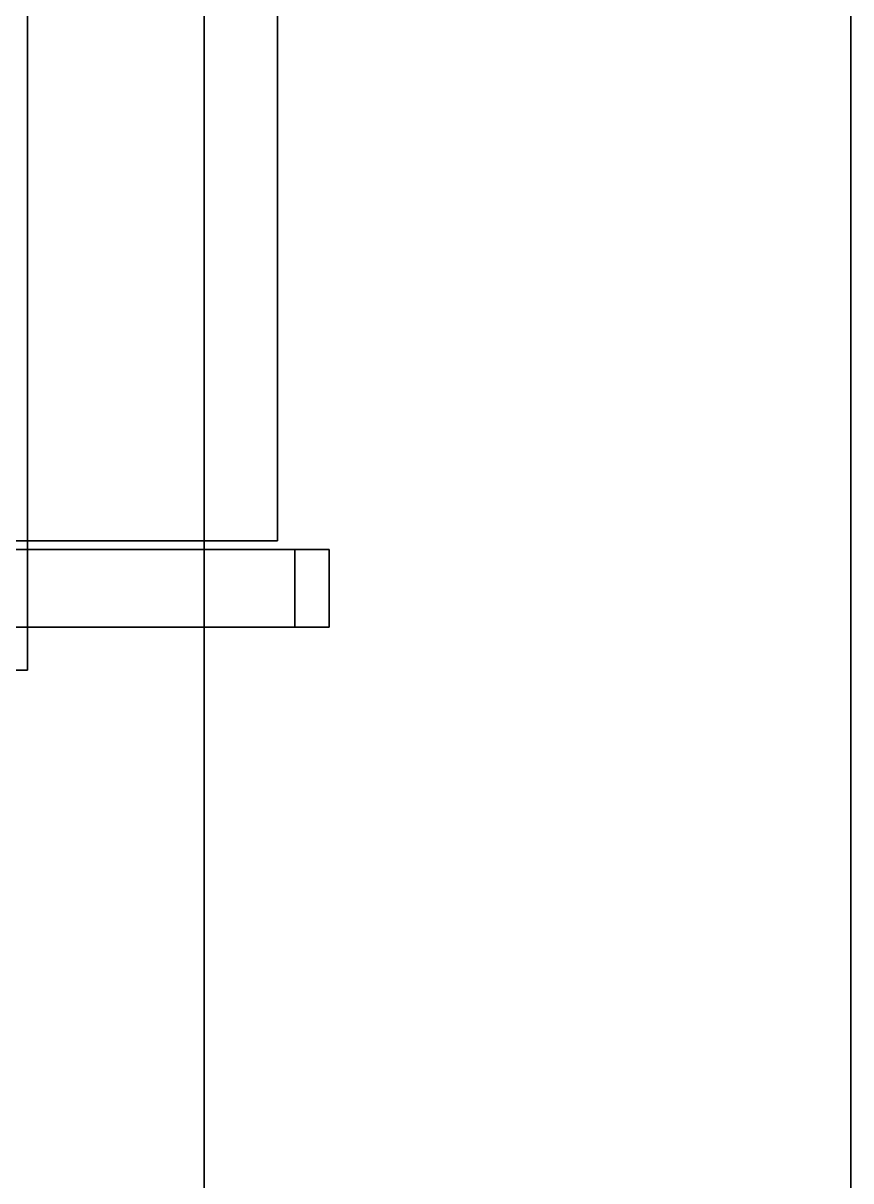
# Model space of a CAD drawing. Extents: x 0 to 5228, y -2725 to 0.
# Drawn here: x 5035.5 to 5227.5, y -848.4 to -580 of the extents above; entities that cross this region are included whole.
import ezdxf

# ---------------------------------------------------------------- set-up
doc = ezdxf.new("R2010")
doc.units = 0
for name, color, linetype in [('LAYER0', 7, 'CONTINUOUS'), ('LAYER1', 7, 'CONTINUOUS'), ('LAYER643', 251, 'CONTINUOUS'), ('LAYER755', 251, 'CONTINUOUS'), ('LAYER756', 7, 'CONTINUOUS'), ('LAYER809', 7, 'CONTINUOUS')]:
    doc.layers.add(name, color=color, linetype=linetype)

msp = doc.modelspace()

# ---------------------------------------------------------------- linework, layer by layer
at = {"layer": 'LAYER0', "invisible_edges": 1}
for points in [[(5227.5, 0), (0, -2725.14), (0, 0), (5227.5, 0)], [(5227.5, -2725.14, 5), (0, 0, 5), (0, -2725.14, 5), (5227.5, -2725.14, 5)], [(0, 0, 5), (5227.5, -2725.14, 5), (5227.5, 0, 5), (0, 0, 5)], [(0, -2725.14), (5227.5, 0), (5227.5, -2725.14), (0, -2725.14)], [(5227.5, 0), (5227.5, -2725.14, 5), (5227.5, -2725.14), (5227.5, 0)], [(5227.5, -2725.14, 5), (5227.5, 0), (5227.5, 0, 5), (5227.5, -2725.14, 5)]]:
    msp.add_3dface(points, dxfattribs=at)
at = {"layer": 'LAYER1'}
for points, invisible_edges in [([(5077.5, -330, 5), (5227.5, -180, 5), (5077.5, -2165, 5), (5077.5, -330, 5)], 3), ([(5227.5, -2315, 5), (5077.5, -2165, 5), (5227.5, -180, 5), (5227.5, -2315, 5)], 3), ([(5227.5, -180, 2523), (5227.5, -834.79, 2145), (5227.5, -180, 5), (5227.5, -180, 2523)], 3), ([(5227.5, -180, 2523), (5227.5, -2104.79, 2145), (5227.5, -834.79, 2145), (5227.5, -180, 2523)], 5), ([(5227.5, -2315, 2523), (5227.5, -2104.79, 2145), (5227.5, -180, 2523), (5227.5, -2315, 2523)], 3), ([(5227.5, -834.79, 1100), (5227.5, -180, 5), (5227.5, -834.79, 2145), (5227.5, -834.79, 1100)], 3), ([(5227.5, -2104.79, 1100), (5227.5, -180, 5), (5227.5, -834.79, 1100), (5227.5, -2104.79, 1100)], 3), ([(5227.5, -2104.79, 1100), (5227.5, -2315, 5), (5227.5, -180, 5), (5227.5, -2104.79, 1100)], 5), ([(5077.5, -330, 5), (5077.5, -834.79, 1100), (5077.5, -330, 2523), (5077.5, -330, 5)], 3), ([(5077.5, -330, 5), (5077.5, -2104.79, 1100), (5077.5, -834.79, 1100), (5077.5, -330, 5)], 5), ([(5077.5, -2165, 5), (5077.5, -2104.79, 1100), (5077.5, -330, 5), (5077.5, -2165, 5)], 3), ([(5077.5, -834.79, 2145), (5077.5, -330, 2523), (5077.5, -834.79, 1100), (5077.5, -834.79, 2145)], 3), ([(5077.5, -2104.79, 2145), (5077.5, -330, 2523), (5077.5, -834.79, 2145), (5077.5, -2104.79, 2145)], 3), ([(5077.5, -2104.79, 2145), (5077.5, -2165, 2523), (5077.5, -330, 2523), (5077.5, -2104.79, 2145)], 5)]:
    msp.add_3dface(points, dxfattribs=dict(at, invisible_edges=invisible_edges))
at = {"layer": 'LAYER643', "invisible_edges": 1}
for points in [[(5036.5, -702, 2475), (5106.5, -702, 155), (5036.5, -702, 155), (5036.5, -702, 2475)], [(5106.5, -702, 155), (5036.5, -702, 2475), (5106.5, -702, 2475), (5106.5, -702, 155)], [(5036.5, -720, 155), (5106.5, -702, 155), (5106.5, -720, 155), (5036.5, -720, 155)], [(5106.5, -702, 155), (5036.5, -720, 155), (5036.5, -702, 155), (5106.5, -702, 155)], [(5036.5, -702, 2475), (5106.5, -720, 2475), (5106.5, -702, 2475), (5036.5, -702, 2475)], [(5106.5, -720, 2475), (5036.5, -702, 2475), (5036.5, -720, 2475), (5106.5, -720, 2475)], [(5036.5, -720, 155), (5036.5, -702, 2475), (5036.5, -702, 155), (5036.5, -720, 155)], [(5036.5, -702, 2475), (5036.5, -720, 155), (5036.5, -720, 2475), (5036.5, -702, 2475)], [(5106.5, -720, 2475), (5106.5, -702, 155), (5106.5, -702, 2475), (5106.5, -720, 2475)], [(5106.5, -702, 155), (5106.5, -720, 2475), (5106.5, -720, 155), (5106.5, -702, 155)], [(5106.5, -720, 2475), (5036.5, -720, 155), (5106.5, -720, 155), (5106.5, -720, 2475)], [(5036.5, -720, 155), (5106.5, -720, 2475), (5036.5, -720, 2475), (5036.5, -720, 155)]]:
    msp.add_3dface(points, dxfattribs=at)
at = {"layer": 'LAYER755', "invisible_edges": 1}
for points in [[(5098.5, -702, 2545), (3038.5, -702, 2475), (3038.5, -702, 2545), (5098.5, -702, 2545)], [(3038.5, -702, 2475), (5098.5, -702, 2545), (5098.5, -702, 2475), (3038.5, -702, 2475)], [(5098.5, -720, 2475), (3038.5, -702, 2475), (5098.5, -702, 2475), (5098.5, -720, 2475)], [(3038.5, -702, 2475), (5098.5, -720, 2475), (3038.5, -720, 2475), (3038.5, -702, 2475)], [(3038.5, -720, 2545), (5098.5, -702, 2545), (3038.5, -702, 2545), (3038.5, -720, 2545)], [(5098.5, -702, 2545), (3038.5, -720, 2545), (5098.5, -720, 2545), (5098.5, -702, 2545)], [(5098.5, -702, 2545), (5098.5, -720, 2475), (5098.5, -702, 2475), (5098.5, -702, 2545)], [(5098.5, -720, 2475), (5098.5, -702, 2545), (5098.5, -720, 2545), (5098.5, -720, 2475)], [(5098.5, -720, 2475), (3038.5, -720, 2545), (3038.5, -720, 2475), (5098.5, -720, 2475)], [(3038.5, -720, 2545), (5098.5, -720, 2475), (5098.5, -720, 2545), (3038.5, -720, 2545)]]:
    msp.add_3dface(points, dxfattribs=at)
at = {"layer": 'LAYER756', "invisible_edges": 1}
for points in [[(5094.5, -150, 5), (4006.5, -700, 5), (4006.5, -150, 5), (5094.5, -150, 5)], [(4006.5, -700, 5), (5094.5, -150, 5), (5094.5, -700, 5), (4006.5, -700, 5)], [(5094.5, -700, 155), (4006.5, -150, 155), (4006.5, -700, 155), (5094.5, -700, 155)], [(4006.5, -150, 155), (5094.5, -700, 155), (5094.5, -150, 155), (4006.5, -150, 155)], [(5094.5, -150, 5), (5094.5, -700, 155), (5094.5, -700, 5), (5094.5, -150, 5)], [(5094.5, -700, 155), (5094.5, -150, 5), (5094.5, -150, 155), (5094.5, -700, 155)], [(5094.5, -700, 155), (4006.5, -700, 5), (5094.5, -700, 5), (5094.5, -700, 155)], [(4006.5, -700, 5), (5094.5, -700, 155), (4006.5, -700, 155), (4006.5, -700, 5)]]:
    msp.add_3dface(points, dxfattribs=at)
at = {"layer": 'LAYER809', "invisible_edges": 1}
for points in [[(5018.5, -330, 155), (5036.5, -730, 155), (5018.5, -730, 155), (5018.5, -330, 155)], [(5036.5, -730, 155), (5018.5, -330, 155), (5036.5, -330, 155), (5036.5, -730, 155)], [(5036.5, -330, 2475), (5018.5, -730, 2475), (5036.5, -730, 2475), (5036.5, -330, 2475)], [(5018.5, -730, 2475), (5036.5, -330, 2475), (5018.5, -330, 2475), (5018.5, -730, 2475)], [(5036.5, -730, 155), (5036.5, -330, 2475), (5036.5, -730, 2475), (5036.5, -730, 155)], [(5036.5, -330, 2475), (5036.5, -730, 155), (5036.5, -330, 155), (5036.5, -330, 2475)], [(5036.5, -730, 155), (5018.5, -730, 2475), (5018.5, -730, 155), (5036.5, -730, 155)], [(5018.5, -730, 2475), (5036.5, -730, 155), (5036.5, -730, 2475), (5018.5, -730, 2475)]]:
    msp.add_3dface(points, dxfattribs=at)

# ---------------------------------------------------------------- meshes
at = {"layer": 'LAYER1'}
mesh = msp.add_polymesh((6, 2), dxfattribs=at)
for k, corner in enumerate([(4927.5, -150, 2523), (977.5, -150, 2523), (4927.5, -330, 2523), (4927.5, -150, 2523), (5077.5, -330, 2523), (4927.5, -330, 2523), (5077.5, -2165, 2523), (5077.5, -330, 2523), (2281.5, -2165, 2523), (5077.5, -2165, 2523), (2281.5, -2315, 2523), (5227.5, -2315, 2523)]):
    mesh.set_mesh_vertex(divmod(k, 2), corner)

doc.saveas('drawing.dxf')
